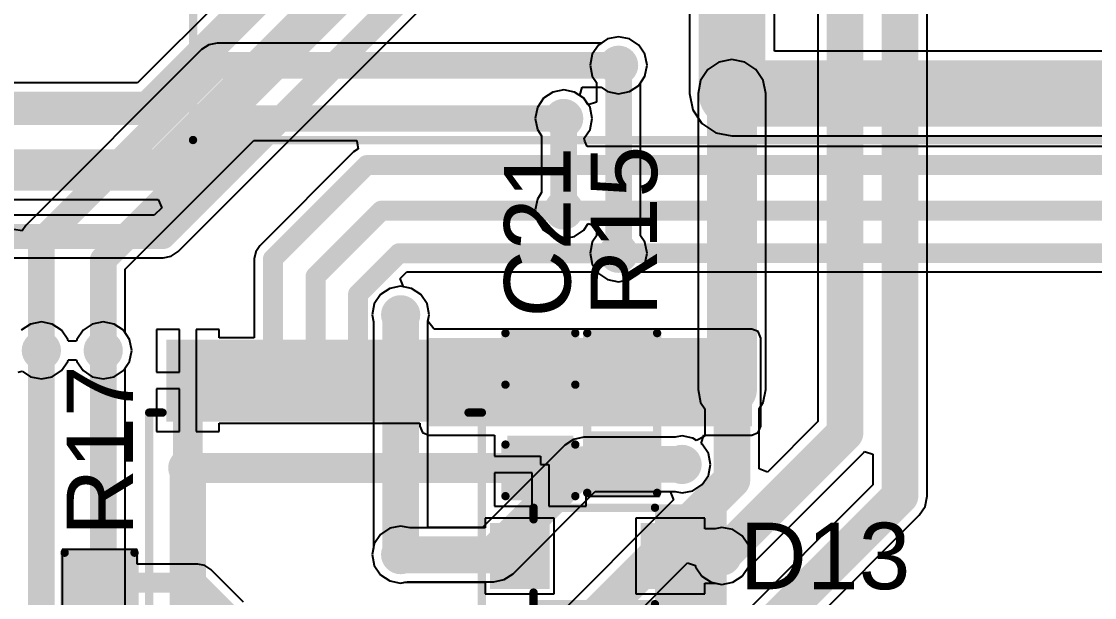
# Model space of a CAD drawing. Header units: millimetres. Extents: x -0.27 to 4.7, y -0.39 to 2.83.
# Drawn here: x 1.621 to 2.266, y 0.685 to 1.031 of the extents above; entities that cross this region are included whole.
import ezdxf

# ---------------------------------------------------------------- set-up
doc = ezdxf.new("R2010")
doc.units = ezdxf.units.MM
doc.header["$MEASUREMENT"] = 0
for name, color, linetype in [('BottomLayer', 5, 'Continuous'), ('BottomSolder', 6, 'Continuous'), ('TopLayer', 1, 'Continuous'), ('TopOverlay', 2, 'Continuous'), ('TopPaste', 8, 'Continuous'), ('TopSolder', 216, 'Continuous'), ('ViaHoleLayer', 16, 'Continuous')]:
    doc.layers.add(name, color=color, linetype=linetype)
doc.styles.add('Arial', font='', dxfattribs={"height": 0.2})
doc.styles.get('Arial').set_extended_font_data('Arial')

# ---------------------------------------------------------------- blocks, each defined once
blk = doc.blocks.new('OLED_0_96________2C_7')
at = {"layer": 'TopOverlay', "const_width": 0.005}
for points in [[(-0.539, -1.036), (-0.539, 0.062)], [(-0.539, -1.036), (0.539, -1.036)]]:
    blk.add_lwpolyline(points, dxfattribs=at)
at = {"layer": 'TopOverlay', "const_width": 0.0025}
blk.add_lwpolyline([(-0.54025, -1.036, 1), (-0.53775, -1.036, 1)], format="xyb", close=True, dxfattribs=at)
blk.add_lwpolyline([(-0.54025, -1.036, 1), (-0.53775, -1.036, 1)], format="xyb", close=True, dxfattribs=at)
blk = doc.blocks.new('14_TSSOP_49')
at = {"layer": 'TopLayer'}
for points in [[(-0.12992, 0.08563), (-0.08858, 0.08563), (-0.08858, 0.06791), (-0.12992, 0.06791)], [(0.08858, 0.08563), (0.12992, 0.08563), (0.12992, 0.06791), (0.08858, 0.06791)], [(-0.12992, 0.06004), (-0.08858, 0.06004), (-0.08858, 0.04232), (-0.12992, 0.04232)], [(0.08858, 0.06004), (0.12992, 0.06004), (0.12992, 0.04232), (0.08858, 0.04232)], [(-0.12992, 0.03445), (-0.08858, 0.03445), (-0.08858, 0.01673), (-0.12992, 0.01673)], [(0.08858, 0.03445), (0.12992, 0.03445), (0.12992, 0.01673), (0.08858, 0.01673)], [(-0.12992, 0.00886), (-0.08858, 0.00886), (-0.08858, -0.00886), (-0.12992, -0.00886)], [(0.08858, 0.00886), (0.12992, 0.00886), (0.12992, -0.00886), (0.08858, -0.00886)], [(-0.12992, -0.01673), (-0.08858, -0.01673), (-0.08858, -0.03445), (-0.12992, -0.03445)], [(0.08858, -0.01673), (0.12992, -0.01673), (0.12992, -0.03445), (0.08858, -0.03445)], [(-0.12992, -0.04232), (-0.08858, -0.04232), (-0.08858, -0.06004), (-0.12992, -0.06004)], [(0.08858, -0.04232), (0.12992, -0.04232), (0.12992, -0.06004), (0.08858, -0.06004)], [(-0.12992, -0.06791), (-0.08858, -0.06791), (-0.08858, -0.08563), (-0.12992, -0.08563)], [(0.08858, -0.06791), (0.12992, -0.06791), (0.12992, -0.08563), (0.08858, -0.08563)]]:
    blk.add_hatch(color=1, dxfattribs=at).paths.add_polyline_path(points)
at = {"layer": 'TopOverlay'}
blk.add_hatch(color=2, dxfattribs=at).paths.add_polyline_path([(-0.08401, 0.068), (-0.07301, 0.068), (-0.07301, 0.086), (-0.08401, 0.086)])
at = {"layer": 'TopPaste'}
for points in [[(-0.12992, 0.08563), (-0.08858, 0.08563), (-0.08858, 0.06791), (-0.12992, 0.06791)], [(0.08858, 0.08563), (0.12992, 0.08563), (0.12992, 0.06791), (0.08858, 0.06791)], [(-0.12992, 0.06004), (-0.08858, 0.06004), (-0.08858, 0.04232), (-0.12992, 0.04232)], [(0.08858, 0.06004), (0.12992, 0.06004), (0.12992, 0.04232), (0.08858, 0.04232)], [(-0.12992, 0.03445), (-0.08858, 0.03445), (-0.08858, 0.01673), (-0.12992, 0.01673)], [(0.08858, 0.03445), (0.12992, 0.03445), (0.12992, 0.01673), (0.08858, 0.01673)], [(-0.12992, 0.00886), (-0.08858, 0.00886), (-0.08858, -0.00886), (-0.12992, -0.00886)], [(0.08858, 0.00886), (0.12992, 0.00886), (0.12992, -0.00886), (0.08858, -0.00886)], [(-0.12992, -0.01673), (-0.08858, -0.01673), (-0.08858, -0.03445), (-0.12992, -0.03445)], [(0.08858, -0.01673), (0.12992, -0.01673), (0.12992, -0.03445), (0.08858, -0.03445)], [(-0.12992, -0.04232), (-0.08858, -0.04232), (-0.08858, -0.06004), (-0.12992, -0.06004)], [(0.08858, -0.04232), (0.12992, -0.04232), (0.12992, -0.06004), (0.08858, -0.06004)], [(-0.12992, -0.06791), (-0.08858, -0.06791), (-0.08858, -0.08563), (-0.12992, -0.08563)], [(0.08858, -0.06791), (0.12992, -0.06791), (0.12992, -0.08563), (0.08858, -0.08563)]]:
    blk.add_hatch(color=8, dxfattribs=at).paths.add_polyline_path(points)
at = {"layer": 'TopSolder'}
for points in [[(-0.13392, 0.08963), (-0.08458, 0.08963), (-0.08458, 0.06391), (-0.13392, 0.06391)], [(0.08458, 0.08963), (0.13392, 0.08963), (0.13392, 0.06391), (0.08458, 0.06391)], [(-0.13392, 0.06404), (-0.08458, 0.06404), (-0.08458, 0.03832), (-0.13392, 0.03832)], [(0.08458, 0.06404), (0.13392, 0.06404), (0.13392, 0.03832), (0.08458, 0.03832)], [(-0.13392, 0.03845), (-0.08458, 0.03845), (-0.08458, 0.01273), (-0.13392, 0.01273)], [(0.08458, 0.03845), (0.13392, 0.03845), (0.13392, 0.01273), (0.08458, 0.01273)], [(-0.13392, 0.01286), (-0.08458, 0.01286), (-0.08458, -0.01286), (-0.13392, -0.01286)], [(0.08458, 0.01286), (0.13392, 0.01286), (0.13392, -0.01286), (0.08458, -0.01286)], [(-0.13392, -0.01273), (-0.08458, -0.01273), (-0.08458, -0.03845), (-0.13392, -0.03845)], [(0.08458, -0.01273), (0.13392, -0.01273), (0.13392, -0.03845), (0.08458, -0.03845)], [(-0.13392, -0.03832), (-0.08458, -0.03832), (-0.08458, -0.06404), (-0.13392, -0.06404)], [(0.08458, -0.03832), (0.13392, -0.03832), (0.13392, -0.06404), (0.08458, -0.06404)], [(-0.13392, -0.06391), (-0.08458, -0.06391), (-0.08458, -0.08963), (-0.13392, -0.08963)], [(0.08458, -0.06391), (0.13392, -0.06391), (0.13392, -0.08963), (0.08458, -0.08963)]]:
    blk.add_hatch(color=216, dxfattribs=at).paths.add_polyline_path(points)
at = {"layer": 'TopOverlay'}
for points, const_width in [([(-0.09, 0.1), (0.09, 0.1)], 0.005), ([(-0.09, 0.1), (-0.09, 0.092)], 0.005), ([(0.09, 0.1), (0.09, 0.092)], 0.005), ([(-0.141, 0.082), (-0.136, 0.077)], 0.00787), ([(-0.141, 0.082), (-0.141, 0.072)], 0.00787), ([(-0.136, 0.077), (-0.141, 0.072)], 0.00787), ([(-0.09, -0.092), (-0.09, -0.1)], 0.005), ([(0.09, -0.092), (0.09, -0.1)], 0.005), ([(-0.09, -0.1), (0.09, -0.1)], 0.005)]:
    blk.add_lwpolyline(points, dxfattribs=dict(at, const_width=const_width))
for points, const_width in [([(-0.09125, 0.1, 1), (-0.08875, 0.1, 1)], 0.0025), ([(-0.09125, 0.1, 1), (-0.08875, 0.1, 1)], 0.0025), ([(0.08875, 0.1, 1), (0.09125, 0.1, 1)], 0.0025), ([(0.08875, 0.1, 1), (0.09125, 0.1, 1)], 0.0025), ([(-0.09125, 0.092, 1), (-0.08875, 0.092, 1)], 0.0025), ([(0.08875, 0.092, 1), (0.09125, 0.092, 1)], 0.0025), ([(-0.14297, 0.082, 1), (-0.13903, 0.082, 1)], 0.00394), ([(-0.14297, 0.082, 1), (-0.13903, 0.082, 1)], 0.00394), ([(-0.13797, 0.077, 1), (-0.13403, 0.077, 1)], 0.00394), ([(-0.13797, 0.077, 1), (-0.13403, 0.077, 1)], 0.00394), ([(-0.14297, 0.072, 1), (-0.13903, 0.072, 1)], 0.00394), ([(-0.14297, 0.072, 1), (-0.13903, 0.072, 1)], 0.00394), ([(-0.09125, -0.092, 1), (-0.08875, -0.092, 1)], 0.0025), ([(0.08875, -0.092, 1), (0.09125, -0.092, 1)], 0.0025), ([(-0.09125, -0.1, 1), (-0.08875, -0.1, 1)], 0.0025), ([(-0.09125, -0.1, 1), (-0.08875, -0.1, 1)], 0.0025), ([(0.08875, -0.1, 1), (0.09125, -0.1, 1)], 0.0025), ([(0.08875, -0.1, 1), (0.09125, -0.1, 1)], 0.0025)]:
    blk.add_lwpolyline(points, format="xyb", close=True, dxfattribs=dict(at, const_width=const_width))
blk = doc.blocks.new('R___0603_85')
at = {"layer": 'TopLayer'}
for points in [[(-0.015, 0.0175), (-0.015, -0.0175), (-0.045, -0.0175), (-0.045, 0.0175)], [(0.045, 0.0175), (0.045, -0.0175), (0.015, -0.0175), (0.015, 0.0175)]]:
    blk.add_hatch(color=1, dxfattribs=at).paths.add_polyline_path(points)
at = {"layer": 'TopPaste'}
for points in [[(-0.015, 0.0175), (-0.015, -0.0175), (-0.045, -0.0175), (-0.045, 0.0175)], [(0.045, 0.0175), (0.045, -0.0175), (0.015, -0.0175), (0.015, 0.0175)]]:
    blk.add_hatch(color=8, dxfattribs=at).paths.add_polyline_path(points)
at = {"layer": 'TopSolder'}
for points in [[(-0.011, 0.0215), (-0.011, -0.0215), (-0.049, -0.0215), (-0.049, 0.0215)], [(0.049, 0.0215), (0.049, -0.0215), (0.011, -0.0215), (0.011, 0.0215)]]:
    blk.add_hatch(color=216, dxfattribs=at).paths.add_polyline_path(points)
at = {"layer": 'TopOverlay', "const_width": 0.005}
for points in [[(-0.048, 0.021), (-0.048, -0.021)], [(-0.048, 0.021), (0.048, 0.021)], [(0.048, 0.021), (0.048, -0.021)], [(-0.048, -0.021), (0.048, -0.021)]]:
    blk.add_lwpolyline(points, dxfattribs=at)
at = {"layer": 'TopOverlay', "const_width": 0.0025}
for points in [[(-0.04925, 0.021, 1), (-0.04675, 0.021, 1)], [(-0.04925, 0.021, 1), (-0.04675, 0.021, 1)], [(0.04675, 0.021, 1), (0.04925, 0.021, 1)], [(0.04675, 0.021, 1), (0.04925, 0.021, 1)], [(-0.04925, -0.021, 1), (-0.04675, -0.021, 1)], [(-0.04925, -0.021, 1), (-0.04675, -0.021, 1)], [(0.04675, -0.021, 1), (0.04925, -0.021, 1)], [(0.04675, -0.021, 1), (0.04925, -0.021, 1)]]:
    blk.add_lwpolyline(points, format="xyb", close=True, dxfattribs=at)
blk = doc.blocks.new('R___0603_87')
at = {"layer": 'TopLayer'}
for points in [[(-0.015, 0.0175), (-0.015, -0.0175), (-0.045, -0.0175), (-0.045, 0.0175)], [(0.045, 0.0175), (0.045, -0.0175), (0.015, -0.0175), (0.015, 0.0175)]]:
    blk.add_hatch(color=1, dxfattribs=at).paths.add_polyline_path(points)
at = {"layer": 'TopPaste'}
for points in [[(-0.015, 0.0175), (-0.015, -0.0175), (-0.045, -0.0175), (-0.045, 0.0175)], [(0.045, 0.0175), (0.045, -0.0175), (0.015, -0.0175), (0.015, 0.0175)]]:
    blk.add_hatch(color=8, dxfattribs=at).paths.add_polyline_path(points)
at = {"layer": 'TopSolder'}
for points in [[(-0.011, 0.0215), (-0.011, -0.0215), (-0.049, -0.0215), (-0.049, 0.0215)], [(0.049, 0.0215), (0.049, -0.0215), (0.011, -0.0215), (0.011, 0.0215)]]:
    blk.add_hatch(color=216, dxfattribs=at).paths.add_polyline_path(points)
at = {"layer": 'TopOverlay', "const_width": 0.005}
for points in [[(-0.048, 0.021), (0.048, 0.021)], [(-0.048, 0.021), (-0.048, -0.021)], [(0.048, 0.021), (0.048, -0.021)], [(-0.048, -0.021), (0.048, -0.021)]]:
    blk.add_lwpolyline(points, dxfattribs=at)
at = {"layer": 'TopOverlay', "const_width": 0.0025}
for points in [[(-0.04925, 0.021, 1), (-0.04675, 0.021, 1)], [(-0.04925, 0.021, 1), (-0.04675, 0.021, 1)], [(0.04675, 0.021, 1), (0.04925, 0.021, 1)], [(0.04675, 0.021, 1), (0.04925, 0.021, 1)], [(-0.04925, -0.021, 1), (-0.04675, -0.021, 1)], [(-0.04925, -0.021, 1), (-0.04675, -0.021, 1)], [(0.04675, -0.021, 1), (0.04925, -0.021, 1)], [(0.04675, -0.021, 1), (0.04925, -0.021, 1)]]:
    blk.add_lwpolyline(points, format="xyb", close=True, dxfattribs=at)
blk = doc.blocks.new('SOD_323_154')
at = {"layer": 'TopLayer'}
for points in [[(-0.02953, -0.01772), (-0.06102, -0.01772), (-0.06102, 0.01772), (-0.02953, 0.01772)], [(0.06102, -0.01772), (0.02953, -0.01772), (0.02953, 0.01772), (0.06102, 0.01772)]]:
    blk.add_hatch(color=1, dxfattribs=at).paths.add_polyline_path(points)
at = {"layer": 'TopOverlay'}
for points in [[(-0.079, 0.019), (-0.036, 0.019), (-0.036, 0.031), (-0.079, 0.031)], [(-0.079, -0.02), (-0.062, -0.02), (-0.062, 0.02), (-0.079, 0.02)], [(-0.079, -0.031), (-0.036, -0.031), (-0.036, -0.019), (-0.079, -0.019)]]:
    blk.add_hatch(color=2, dxfattribs=at).paths.add_polyline_path(points)
at = {"layer": 'TopPaste'}
for points in [[(-0.02953, -0.01772), (-0.06102, -0.01772), (-0.06102, 0.01772), (-0.02953, 0.01772)], [(0.06102, -0.01772), (0.02953, -0.01772), (0.02953, 0.01772), (0.06102, 0.01772)]]:
    blk.add_hatch(color=8, dxfattribs=at).paths.add_polyline_path(points)
at = {"layer": 'TopSolder'}
for points in [[(-0.02736, -0.01988), (-0.06319, -0.01988), (-0.06319, 0.01988), (-0.02736, 0.01988)], [(0.06319, -0.01988), (0.02736, -0.01988), (0.02736, 0.01988), (0.06319, 0.01988)]]:
    blk.add_hatch(color=216, dxfattribs=at).paths.add_polyline_path(points)
at = {"layer": 'TopOverlay', "const_width": 0.005}
for points in [[(0.037, 0.029), (-0.036, 0.029)], [(0.037, 0.029), (0.037, 0.022)], [(0.037, -0.022), (0.037, -0.029)], [(0.037, -0.029), (-0.036, -0.029)]]:
    blk.add_lwpolyline(points, dxfattribs=at)
at = {"layer": 'TopOverlay', "const_width": 0.0025}
for points in [[(-0.03725, 0.029, 1), (-0.03475, 0.029, 1)], [(0.03575, 0.029, 1), (0.03825, 0.029, 1)], [(0.03575, 0.029, 1), (0.03825, 0.029, 1)], [(0.03575, 0.022, 1), (0.03825, 0.022, 1)], [(0.03575, -0.022, 1), (0.03825, -0.022, 1)], [(-0.03725, -0.029, 1), (-0.03475, -0.029, 1)], [(0.03575, -0.029, 1), (0.03825, -0.029, 1)], [(0.03575, -0.029, 1), (0.03825, -0.029, 1)]]:
    blk.add_lwpolyline(points, format="xyb", close=True, dxfattribs=at)
blk = doc.blocks.new('C___0603_196')
at = {"layer": 'TopLayer'}
for points in [[(-0.015, 0.0175), (-0.015, -0.0175), (-0.045, -0.0175), (-0.045, 0.0175)], [(0.045, 0.0175), (0.045, -0.0175), (0.015, -0.0175), (0.015, 0.0175)]]:
    blk.add_hatch(color=1, dxfattribs=at).paths.add_polyline_path(points)
at = {"layer": 'TopPaste'}
for points in [[(-0.015, 0.0175), (-0.015, -0.0175), (-0.045, -0.0175), (-0.045, 0.0175)], [(0.045, 0.0175), (0.045, -0.0175), (0.015, -0.0175), (0.015, 0.0175)]]:
    blk.add_hatch(color=8, dxfattribs=at).paths.add_polyline_path(points)
at = {"layer": 'TopSolder'}
for points in [[(-0.01264, 0.01986), (-0.01264, -0.01986), (-0.04736, -0.01986), (-0.04736, 0.01986)], [(0.04736, 0.01986), (0.04736, -0.01986), (0.01264, -0.01986), (0.01264, 0.01986)]]:
    blk.add_hatch(color=216, dxfattribs=at).paths.add_polyline_path(points)
at = {"layer": 'TopOverlay', "const_width": 0.005}
for points in [[(-0.049, 0.021), (-0.018, 0.021)], [(-0.049, 0.021), (-0.049, -0.021)], [(0.018, 0.021), (0.049, 0.021)], [(0.049, 0.021), (0.049, -0.021)], [(-0.049, -0.021), (-0.018, -0.021)], [(0.018, -0.021), (0.049, -0.021)]]:
    blk.add_lwpolyline(points, dxfattribs=at)
at = {"layer": 'TopOverlay', "const_width": 0.0025}
for points in [[(-0.05025, 0.021, 1), (-0.04775, 0.021, 1)], [(-0.05025, 0.021, 1), (-0.04775, 0.021, 1)], [(-0.01925, 0.021, 1), (-0.01675, 0.021, 1)], [(0.01675, 0.021, 1), (0.01925, 0.021, 1)], [(0.04775, 0.021, 1), (0.05025, 0.021, 1)], [(0.04775, 0.021, 1), (0.05025, 0.021, 1)], [(-0.05025, -0.021, 1), (-0.04775, -0.021, 1)], [(-0.05025, -0.021, 1), (-0.04775, -0.021, 1)], [(-0.01925, -0.021, 1), (-0.01675, -0.021, 1)], [(0.01675, -0.021, 1), (0.01925, -0.021, 1)], [(0.04775, -0.021, 1), (0.05025, -0.021, 1)], [(0.04775, -0.021, 1), (0.05025, -0.021, 1)]]:
    blk.add_lwpolyline(points, format="xyb", close=True, dxfattribs=at)

msp = doc.modelspace()

# ---------------------------------------------------------------- hatches: boundary and pattern name
at = {"layer": 'BottomLayer'}
h = msp.add_hatch(color=5, dxfattribs=at)
edge = h.paths.add_edge_path()
edge.add_arc((1.97982, 1.00495), 0.01181, 0, 360)
h = msp.add_hatch(color=5, dxfattribs=at)
edge = h.paths.add_edge_path()
edge.add_arc((2.048, 0.98795), 0.01181, 0, 360)
h = msp.add_hatch(color=5, dxfattribs=at)
edge = h.paths.add_edge_path()
edge.add_arc((1.94682, 0.97295), 0.01181, 0, 360)
h = msp.add_hatch(color=5, dxfattribs=at)
edge = h.paths.add_edge_path()
edge.add_arc((1.94682, 0.91795), 0.01181, 0, 360)
h = msp.add_hatch(color=5, dxfattribs=at)
edge = h.paths.add_edge_path()
edge.add_arc((1.97982, 0.89195), 0.01181, 0, 360)
h = msp.add_hatch(color=5, dxfattribs=at)
edge = h.paths.add_edge_path()
edge.add_arc((1.84882, 0.85495), 0.01181, 0, 360)
h = msp.add_hatch(color=5, dxfattribs=at)
edge = h.paths.add_edge_path()
edge.add_arc((1.63282, 0.83351), 0.01181, 0, 360)
h = msp.add_hatch(color=5, dxfattribs=at)
edge = h.paths.add_edge_path()
edge.add_arc((1.67, 0.83351), 0.01181, 0, 360)
h = msp.add_hatch(color=5, dxfattribs=at)
edge = h.paths.add_edge_path()
edge.add_arc((2.048, 0.81), 0.01181, 0, 360)
h = msp.add_hatch(color=5, dxfattribs=at)
edge = h.paths.add_edge_path()
edge.add_arc((1.72087, 0.76295), 0.01181, 0, 360)
h = msp.add_hatch(color=5, dxfattribs=at)
edge = h.paths.add_edge_path()
edge.add_arc((2.018, 0.765), 0.01181, 0, 360)
h = msp.add_hatch(color=5, dxfattribs=at)
edge = h.paths.add_edge_path()
edge.add_arc((1.84882, 0.71082), 0.01181, 0, 360)
h = msp.add_hatch(color=5, dxfattribs=at)
edge = h.paths.add_edge_path()
edge.add_arc((2.042, 0.71), 0.01181, 0, 360)
at = {"layer": 'BottomSolder'}
h = msp.add_hatch(color=6, dxfattribs=at)
edge = h.paths.add_edge_path()
edge.add_arc((1.97982, 1.00495), 0.00591, 0, 360)
h = msp.add_hatch(color=6, dxfattribs=at)
edge = h.paths.add_edge_path()
edge.add_arc((2.048, 0.98795), 0.00591, 0, 360)
h = msp.add_hatch(color=6, dxfattribs=at)
edge = h.paths.add_edge_path()
edge.add_arc((1.94682, 0.97295), 0.00591, 0, 360)
h = msp.add_hatch(color=6, dxfattribs=at)
edge = h.paths.add_edge_path()
edge.add_arc((1.94682, 0.91795), 0.00591, 0, 360)
h = msp.add_hatch(color=6, dxfattribs=at)
edge = h.paths.add_edge_path()
edge.add_arc((1.97982, 0.89195), 0.00591, 0, 360)
h = msp.add_hatch(color=6, dxfattribs=at)
edge = h.paths.add_edge_path()
edge.add_arc((1.84882, 0.85495), 0.00591, 0, 360)
h = msp.add_hatch(color=6, dxfattribs=at)
edge = h.paths.add_edge_path()
edge.add_arc((1.63282, 0.83351), 0.00591, 0, 360)
h = msp.add_hatch(color=6, dxfattribs=at)
edge = h.paths.add_edge_path()
edge.add_arc((1.67, 0.83351), 0.00591, 0, 360)
h = msp.add_hatch(color=6, dxfattribs=at)
edge = h.paths.add_edge_path()
edge.add_arc((2.048, 0.81), 0.00591, 0, 360)
h = msp.add_hatch(color=6, dxfattribs=at)
edge = h.paths.add_edge_path()
edge.add_arc((1.72087, 0.76295), 0.00591, 0, 360)
h = msp.add_hatch(color=6, dxfattribs=at)
edge = h.paths.add_edge_path()
edge.add_arc((2.018, 0.765), 0.00591, 0, 360)
h = msp.add_hatch(color=6, dxfattribs=at)
edge = h.paths.add_edge_path()
edge.add_arc((1.84882, 0.71082), 0.00591, 0, 360)
h = msp.add_hatch(color=6, dxfattribs=at)
edge = h.paths.add_edge_path()
edge.add_arc((2.042, 0.71), 0.00591, 0, 360)
at = {"layer": 'TopLayer'}
h = msp.add_hatch(color=1, dxfattribs=at)
edge = h.paths.add_edge_path()
edge.add_arc((1.97982, 1.00495), 0.01181, 0, 360)
h = msp.add_hatch(color=1, dxfattribs=at)
edge = h.paths.add_edge_path()
edge.add_arc((2.048, 0.98795), 0.01181, 0, 360)
h = msp.add_hatch(color=1, dxfattribs=at)
edge = h.paths.add_edge_path()
edge.add_arc((1.94682, 0.97295), 0.01181, 0, 360)
h = msp.add_hatch(color=1, dxfattribs=at)
edge = h.paths.add_edge_path()
edge.add_arc((1.94682, 0.91795), 0.01181, 0, 360)
h = msp.add_hatch(color=1, dxfattribs=at)
edge = h.paths.add_edge_path()
edge.add_arc((1.97982, 0.89195), 0.01181, 0, 360)
h = msp.add_hatch(color=1, dxfattribs=at)
edge = h.paths.add_edge_path()
edge.add_arc((1.84882, 0.85495), 0.01181, 0, 360)
h = msp.add_hatch(color=1, dxfattribs=at)
edge = h.paths.add_edge_path()
edge.add_arc((1.63282, 0.83351), 0.01181, 0, 360)
h = msp.add_hatch(color=1, dxfattribs=at)
edge = h.paths.add_edge_path()
edge.add_arc((1.67, 0.83351), 0.01181, 0, 360)
msp.add_hatch(color=1, dxfattribs=at).paths.add_polyline_path([(1.86582, 0.78795), (2.06, 0.78795), (2.06, 0.841), (1.86582, 0.841)])
h = msp.add_hatch(color=1, dxfattribs=at)
edge = h.paths.add_edge_path()
edge.add_arc((2.048, 0.81), 0.01181, 0, 360)
h = msp.add_hatch(color=1, dxfattribs=at)
edge = h.paths.add_edge_path()
edge.add_arc((1.72087, 0.76295), 0.01181, 0, 360)
h = msp.add_hatch(color=1, dxfattribs=at)
edge = h.paths.add_edge_path()
edge.add_arc((2.018, 0.765), 0.01181, 0, 360)
h = msp.add_hatch(color=1, dxfattribs=at)
edge = h.paths.add_edge_path()
edge.add_arc((1.84882, 0.71082), 0.01181, 0, 360)
h = msp.add_hatch(color=1, dxfattribs=at)
edge = h.paths.add_edge_path()
edge.add_arc((2.042, 0.71), 0.01181, 0, 360)
at = {"layer": 'TopSolder'}
h = msp.add_hatch(color=216, dxfattribs=at)
edge = h.paths.add_edge_path()
edge.add_arc((1.97982, 1.00495), 0.00591, 0, 360)
h = msp.add_hatch(color=216, dxfattribs=at)
edge = h.paths.add_edge_path()
edge.add_arc((2.048, 0.98795), 0.00591, 0, 360)
h = msp.add_hatch(color=216, dxfattribs=at)
edge = h.paths.add_edge_path()
edge.add_arc((1.94682, 0.97295), 0.00591, 0, 360)
h = msp.add_hatch(color=216, dxfattribs=at)
edge = h.paths.add_edge_path()
edge.add_arc((1.94682, 0.91795), 0.00591, 0, 360)
h = msp.add_hatch(color=216, dxfattribs=at)
edge = h.paths.add_edge_path()
edge.add_arc((1.97982, 0.89195), 0.00591, 0, 360)
h = msp.add_hatch(color=216, dxfattribs=at)
edge = h.paths.add_edge_path()
edge.add_arc((1.84882, 0.85495), 0.00591, 0, 360)
h = msp.add_hatch(color=216, dxfattribs=at)
edge = h.paths.add_edge_path()
edge.add_arc((1.63282, 0.83351), 0.00591, 0, 360)
h = msp.add_hatch(color=216, dxfattribs=at)
edge = h.paths.add_edge_path()
edge.add_arc((1.67, 0.83351), 0.00591, 0, 360)
h = msp.add_hatch(color=216, dxfattribs=at)
edge = h.paths.add_edge_path()
edge.add_arc((2.048, 0.81), 0.00591, 0, 360)
h = msp.add_hatch(color=216, dxfattribs=at)
edge = h.paths.add_edge_path()
edge.add_arc((1.72087, 0.76295), 0.00591, 0, 360)
h = msp.add_hatch(color=216, dxfattribs=at)
edge = h.paths.add_edge_path()
edge.add_arc((2.018, 0.765), 0.00591, 0, 360)
h = msp.add_hatch(color=216, dxfattribs=at)
edge = h.paths.add_edge_path()
edge.add_arc((1.84882, 0.71082), 0.00591, 0, 360)
h = msp.add_hatch(color=216, dxfattribs=at)
edge = h.paths.add_edge_path()
edge.add_arc((2.042, 0.71), 0.00591, 0, 360)
at = {"layer": 'ViaHoleLayer'}
h = msp.add_hatch(color=16, dxfattribs=at)
edge = h.paths.add_edge_path()
edge.add_arc((1.97982, 1.00495), 0.00591, 0, 360)
h = msp.add_hatch(color=16, dxfattribs=at)
edge = h.paths.add_edge_path()
edge.add_arc((2.048, 0.98795), 0.00591, 0, 360)
h = msp.add_hatch(color=16, dxfattribs=at)
edge = h.paths.add_edge_path()
edge.add_arc((1.94682, 0.97295), 0.00591, 0, 360)
h = msp.add_hatch(color=16, dxfattribs=at)
edge = h.paths.add_edge_path()
edge.add_arc((1.94682, 0.91795), 0.00591, 0, 360)
h = msp.add_hatch(color=16, dxfattribs=at)
edge = h.paths.add_edge_path()
edge.add_arc((1.97982, 0.89195), 0.00591, 0, 360)
h = msp.add_hatch(color=16, dxfattribs=at)
edge = h.paths.add_edge_path()
edge.add_arc((1.84882, 0.85495), 0.00591, 0, 360)
h = msp.add_hatch(color=16, dxfattribs=at)
edge = h.paths.add_edge_path()
edge.add_arc((1.63282, 0.83351), 0.00591, 0, 360)
h = msp.add_hatch(color=16, dxfattribs=at)
edge = h.paths.add_edge_path()
edge.add_arc((1.67, 0.83351), 0.00591, 0, 360)
h = msp.add_hatch(color=16, dxfattribs=at)
edge = h.paths.add_edge_path()
edge.add_arc((2.048, 0.81), 0.00591, 0, 360)
h = msp.add_hatch(color=16, dxfattribs=at)
edge = h.paths.add_edge_path()
edge.add_arc((1.72087, 0.76295), 0.00591, 0, 360)
h = msp.add_hatch(color=16, dxfattribs=at)
edge = h.paths.add_edge_path()
edge.add_arc((2.018, 0.765), 0.00591, 0, 360)
h = msp.add_hatch(color=16, dxfattribs=at)
edge = h.paths.add_edge_path()
edge.add_arc((1.84882, 0.71082), 0.00591, 0, 360)
h = msp.add_hatch(color=16, dxfattribs=at)
edge = h.paths.add_edge_path()
edge.add_arc((2.042, 0.71), 0.00591, 0, 360)

# ---------------------------------------------------------------- linework, layer by layer
at = {"layer": 'BottomLayer'}
for p, q in [((2.2601, 1.56381), (1.69058, 0.99429)), ((1.71501, 0.89299), (2.29023, 1.4682)), ((2.16531, 0.746), (2.16531, 1.13184)), ((2.09969, 1.05342), (2.09969, 0.79076)), ((1.97326, 1.02078), (1.9677, 1.01707)), ((1.97982, 1.02209), (1.97326, 1.02078)), ((1.98638, 1.02078), (1.97982, 1.02209)), ((1.99194, 1.01707), (1.98638, 1.02078)), ((1.9677, 1.01707), (1.96399, 1.01151)), ((1.99566, 1.01151), (1.99194, 1.01707)), ((1.96399, 1.01151), (1.96268, 1.00495)), ((1.99696, 1.00495), (1.99566, 1.01151)), ((2.0402, 1.00679), (2.03358, 1.00237)), ((2.048, 1.00834), (2.0402, 1.00679)), ((2.0558, 1.00679), (2.048, 1.00834)), ((2.06242, 1.00237), (2.0558, 1.00679)), ((1.96268, 1.00495), (1.96399, 0.99839)), ((1.99566, 0.99839), (1.99696, 1.00495)), ((2.03358, 1.00237), (2.02916, 0.99575)), ((2.06684, 0.99575), (2.06242, 1.00237)), ((1.69058, 0.99429), (1.51437, 0.99429)), ((1.96399, 0.99839), (1.96657, 0.99453)), ((1.96657, 0.99453), (1.96657, 0.98266)), ((1.99308, 0.99453), (1.99566, 0.99839)), ((1.99308, 0.90237), (1.99308, 0.99453)), ((2.02916, 0.99575), (2.02761, 0.98795)), ((2.06839, 0.98795), (2.06684, 0.99575)), ((1.94026, 0.98878), (1.9347, 0.98507)), ((1.94682, 0.99009), (1.94026, 0.98878)), ((1.95338, 0.98878), (1.94682, 0.99009)), ((1.95894, 0.98507), (1.95338, 0.98878)), ((2.02761, 0.98795), (2.02761, 0.81)), ((2.06839, 0.81), (2.06839, 0.98795)), ((1.9347, 0.98507), (1.93099, 0.97951)), ((1.96157, 0.98114), (1.95894, 0.98507)), ((1.96657, 0.98266), (1.96157, 0.98114)), ((1.93099, 0.97951), (1.92968, 0.97295)), ((1.92968, 0.97295), (1.93099, 0.96639)), ((1.93099, 0.96639), (1.93357, 0.96253)), ((1.93357, 0.96253), (1.93357, 0.92837)), ((1.57039, 0.92416), (1.70306, 0.92416)), ((1.70306, 0.92416), (1.70523, 0.91925)), ((1.93099, 0.92451), (1.92968, 0.91795)), ((1.93357, 0.92837), (1.93099, 0.92451)), ((1.70523, 0.91925), (1.70072, 0.91474)), ((1.92968, 0.91795), (1.93099, 0.91139)), ((1.70072, 0.91474), (1.579, 0.91474)), ((1.93099, 0.91139), (1.9347, 0.90583)), ((1.95894, 0.90583), (1.96157, 0.90976)), ((1.96157, 0.90976), (1.96657, 0.90824)), ((1.9347, 0.90583), (1.94026, 0.90211)), ((1.95338, 0.90211), (1.95894, 0.90583)), ((1.96657, 0.90824), (1.96657, 0.90237)), ((1.94026, 0.90211), (1.94682, 0.90081)), ((1.94682, 0.90081), (1.95338, 0.90211)), ((1.96399, 0.89851), (1.96268, 0.89195)), ((1.96657, 0.90237), (1.96399, 0.89851)), ((1.99566, 0.89851), (1.99308, 0.90237)), ((1.99696, 0.89195), (1.99566, 0.89851)), ((1.71088, 0.89023), (1.71501, 0.89299)), ((1.96268, 0.89195), (1.96399, 0.88539)), ((1.99566, 0.88539), (1.99696, 0.89195)), ((1.58428, 0.88926), (1.706, 0.88926)), ((1.706, 0.88926), (1.71088, 0.89023)), ((1.96399, 0.88539), (1.9677, 0.87983)), ((1.99194, 0.87983), (1.99566, 0.88539)), ((1.9677, 0.87983), (1.97326, 0.87611)), ((1.98638, 0.87611), (1.99194, 0.87983)), ((1.84882, 0.87209), (1.84226, 0.87078)), ((1.85538, 0.87078), (1.84882, 0.87209)), ((1.97326, 0.87611), (1.97982, 0.87481)), ((1.97982, 0.87481), (1.98638, 0.87611)), ((1.8367, 0.86707), (1.83299, 0.86151)), ((1.84226, 0.87078), (1.8367, 0.86707)), ((1.86094, 0.86707), (1.85538, 0.87078)), ((1.86466, 0.86151), (1.86094, 0.86707)), ((1.83299, 0.86151), (1.83168, 0.85495)), ((1.86596, 0.85495), (1.86466, 0.86151)), ((1.83168, 0.85495), (1.83251, 0.85079)), ((1.86514, 0.85079), (1.86596, 0.85495)), ((1.62626, 0.84934), (1.6207, 0.84563)), ((1.63282, 0.85065), (1.62626, 0.84934)), ((1.63938, 0.84934), (1.63282, 0.85065)), ((1.64494, 0.84563), (1.63938, 0.84934)), ((1.64866, 0.84007), (1.64494, 0.84563)), ((1.65788, 0.84563), (1.65416, 0.84007)), ((1.66344, 0.84934), (1.65788, 0.84563)), ((1.67, 0.85065), (1.66344, 0.84934)), ((1.67656, 0.84934), (1.67, 0.85065)), ((1.68212, 0.84563), (1.67656, 0.84934)), ((1.68584, 0.84007), (1.68212, 0.84563)), ((1.83251, 0.85079), (1.83251, 0.71498)), ((1.86514, 0.72714), (1.86514, 0.85079)), ((1.64886, 0.83904), (1.64866, 0.84007)), ((1.65396, 0.83904), (1.64886, 0.83904)), ((1.65416, 0.84007), (1.65396, 0.83904)), ((1.68714, 0.83351), (1.68584, 0.84007)), ((1.68584, 0.82695), (1.68714, 0.83351)), ((1.68325, 0.82309), (1.68584, 0.82695)), ((1.68325, 0.4043), (1.68325, 0.82309)), ((2.02761, 0.81), (2.02916, 0.8022)), ((2.06684, 0.8022), (2.06839, 0.81)), ((2.02916, 0.8022), (2.03169, 0.79842)), ((2.06431, 0.79842), (2.06684, 0.8022)), ((2.03169, 0.79842), (2.03169, 0.78209)), ((2.06431, 0.76246), (2.06431, 0.79842)), ((2.09969, 0.79076), (2.06931, 0.76038)), ((1.959, 0.78131), (1.95276, 0.78007)), ((2.01384, 0.78131), (1.959, 0.78131)), ((1.959, 0.78131), (1.959, 0.78131)), ((2.018, 0.78214), (2.01384, 0.78131)), ((2.02456, 0.78084), (2.018, 0.78214)), ((2.02669, 0.77941), (2.02456, 0.78084)), ((2.03169, 0.78209), (2.02669, 0.77941)), ((1.94746, 0.77654), (1.89807, 0.72714)), ((1.95276, 0.78007), (1.94746, 0.77654)), ((2.05647, 0.7014), (2.12754, 0.77246)), ((2.12754, 0.77246), (2.12769, 0.77269)), ((2.12769, 0.77269), (2.13269, 0.77117)), ((2.13269, 0.77117), (2.13269, 0.75276)), ((2.06931, 0.76038), (2.06431, 0.76246)), ((1.91636, 0.69929), (1.96576, 0.74869)), ((1.96576, 0.74869), (2.01088, 0.74869)), ((2.13269, 0.75276), (2.0044, 0.62447)), ((2.01088, 0.74869), (2.01295, 0.74369)), ((2.01295, 0.74369), (1.88742, 0.61816)), ((2.16407, 0.73976), (2.16531, 0.746)), ((2.16054, 0.73446), (2.16407, 0.73976)), ((2.02747, 0.6014), (2.16054, 0.73446)), ((1.89807, 0.72714), (1.86514, 0.72714)), ((1.83251, 0.71498), (1.83168, 0.71082)), ((1.83168, 0.71082), (1.83299, 0.70426)), ((1.83299, 0.70426), (1.8367, 0.6987)), ((1.91527, 0.59987), (2.0212, 0.7058)), ((2.0212, 0.7058), (2.02598, 0.70435)), ((2.02598, 0.70435), (2.02616, 0.70344)), ((2.02616, 0.70344), (2.02988, 0.69788)), ((1.8367, 0.6987), (1.84226, 0.69499)), ((1.91107, 0.69575), (1.91636, 0.69929)), ((2.02988, 0.69788), (2.03544, 0.69416)), ((2.04856, 0.69416), (2.05412, 0.69788)), ((2.05412, 0.69788), (2.05647, 0.7014)), ((1.84226, 0.69499), (1.84882, 0.69368)), ((1.84882, 0.69368), (1.85298, 0.69451)), ((1.85298, 0.69451), (1.90482, 0.69451)), ((1.90482, 0.69451), (1.91107, 0.69575)), ((2.03544, 0.69416), (2.042, 0.69286)), ((2.042, 0.69286), (2.04856, 0.69416))]:
    msp.add_line(p, q, dxfattribs=at)
for points, const_width in [([(1.69691, 0.979), (2.27091, 1.553)], 0.02), ([(1.705, 0.942), (2.28095, 1.51795)], 0.025), ([(1.706, 0.902), (2.28495, 1.48095)], 0.015), ([(2.149, 0.746), (2.149, 1.136)], 0.022), ([(2.116, 0.784), (2.116, 1.05758)], 0.022), ([(1.97982, 0.89095), (1.97982, 1.00495)], 0.016), ([(2.048, 0.81), (2.048, 0.98795)], 0.03), ([(1.507, 0.979), (1.69691, 0.979)], 0.02), ([(1.94682, 0.91795), (1.94682, 0.97295)], 0.016), ([(1.563, 0.942), (1.705, 0.942)], 0.025), ([(1.579, 0.902), (1.706, 0.902)], 0.015), ([(1.84882, 0.71218), (1.84882, 0.85495)], 0.022), ([(1.63282, 0.41382), (1.63282, 0.83351)], 0.016), ([(1.67, 0.4043), (1.67, 0.83351)], 0.016), ([(2.048, 0.75567), (2.048, 0.81)], 0.022), ([(2.042, 0.71), (2.116, 0.784)], 0.022), ([(1.90482, 0.71082), (1.959, 0.765)], 0.022), ([(1.959, 0.765), (2.018, 0.765)], 0.022), ([(1.72087, 0.6209), (1.72087, 0.76295)], 0.022), ([(1.89896, 0.60663), (2.048, 0.75567)], 0.022), ([(2.013, 0.61), (2.149, 0.746)], 0.022), ([(1.84882, 0.71082), (1.90482, 0.71082)], 0.022)]:
    msp.add_lwpolyline(points, dxfattribs=dict(at, const_width=const_width))
for points, const_width in [([(1.97582, 1.00495, 1), (1.98382, 1.00495, 1)], 0.008), ([(2.0405, 0.98795, 1), (2.0555, 0.98795, 1)], 0.015), ([(1.69191, 0.979, 1), (1.70191, 0.979, 1)], 0.01), ([(1.69191, 0.979, 1), (1.70191, 0.979, 1)], 0.01), ([(1.94282, 0.97295, 1), (1.95082, 0.97295, 1)], 0.008), ([(1.69875, 0.942, 1), (1.71125, 0.942, 1)], 0.0125), ([(1.69875, 0.942, 1), (1.71125, 0.942, 1)], 0.0125), ([(1.94282, 0.91795, 1), (1.95082, 0.91795, 1)], 0.008), ([(1.70225, 0.902, 1), (1.70975, 0.902, 1)], 0.0075), ([(1.70225, 0.902, 1), (1.70975, 0.902, 1)], 0.0075), ([(1.97582, 0.89095, 1), (1.98382, 0.89095, 1)], 0.008), ([(1.84332, 0.85495, 1), (1.85432, 0.85495, 1)], 0.011), ([(1.62882, 0.83351, 1), (1.63682, 0.83351, 1)], 0.008), ([(1.666, 0.83351, 1), (1.674, 0.83351, 1)], 0.008), ([(2.0405, 0.81, 1), (2.0555, 0.81, 1)], 0.015), ([(2.0425, 0.81, 1), (2.0535, 0.81, 1)], 0.011), ([(2.1105, 0.784, 1), (2.1215, 0.784, 1)], 0.011), ([(2.1105, 0.784, 1), (2.1215, 0.784, 1)], 0.011), ([(1.9535, 0.765, 1), (1.9645, 0.765, 1)], 0.011), ([(1.9535, 0.765, 1), (1.9645, 0.765, 1)], 0.011), ([(2.0125, 0.765, 1), (2.0235, 0.765, 1)], 0.011), ([(1.71537, 0.76295, 1), (1.72637, 0.76295, 1)], 0.011), ([(2.0425, 0.75567, 1), (2.0535, 0.75567, 1)], 0.011), ([(2.0425, 0.75567, 1), (2.0535, 0.75567, 1)], 0.011), ([(2.1435, 0.746, 1), (2.1545, 0.746, 1)], 0.011), ([(2.1435, 0.746, 1), (2.1545, 0.746, 1)], 0.011), ([(1.84332, 0.71218, 1), (1.85432, 0.71218, 1)], 0.011), ([(1.84332, 0.71082, 1), (1.85432, 0.71082, 1)], 0.011), ([(1.89932, 0.71082, 1), (1.91032, 0.71082, 1)], 0.011), ([(1.89932, 0.71082, 1), (1.91032, 0.71082, 1)], 0.011), ([(2.0365, 0.71, 1), (2.0475, 0.71, 1)], 0.011)]:
    msp.add_lwpolyline(points, format="xyb", close=True, dxfattribs=dict(at, const_width=const_width))
at = {"layer": 'TopLayer'}
for p, q in [((2.07349, 1.01344), (2.07349, 1.16)), ((2.02251, 1.14944), (2.02251, 0.988)), ((1.97326, 1.02078), (1.9694, 1.0182)), ((1.97982, 1.02209), (1.97326, 1.02078)), ((1.98638, 1.02078), (1.97982, 1.02209)), ((1.99194, 1.01707), (1.98638, 1.02078)), ((1.72917, 1.01432), (1.62345, 0.9086)), ((1.73347, 1.01719), (1.72917, 1.01432)), ((1.73854, 1.0182), (1.73347, 1.01719)), ((1.9694, 1.0182), (1.73854, 1.0182)), ((1.99566, 1.01151), (1.99194, 1.01707)), ((2.34242, 1.01344), (2.07349, 1.01344)), ((1.99696, 1.00495), (1.99566, 1.01151)), ((1.99566, 0.99839), (1.99696, 1.00495)), ((1.99194, 0.99283), (1.99566, 0.99839)), ((1.95651, 0.98669), (1.95803, 0.99169)), ((1.95803, 0.99169), (1.9694, 0.99169)), ((1.9694, 0.99169), (1.97326, 0.98911)), ((1.97326, 0.98911), (1.97982, 0.98781)), ((1.97982, 0.98781), (1.98638, 0.98911)), ((1.98638, 0.98911), (1.99194, 0.99283)), ((2.02251, 0.988), (2.02252, 0.98797)), ((2.02252, 0.98797), (2.02251, 0.98795)), ((2.02251, 0.98795), (2.02445, 0.97819)), ((1.95894, 0.98507), (1.95651, 0.98669)), ((1.96266, 0.97951), (1.95894, 0.98507)), ((1.96396, 0.97295), (1.96266, 0.97951)), ((2.02445, 0.97819), (2.02998, 0.96992)), ((1.96266, 0.96639), (1.96396, 0.97295)), ((2.02998, 0.96992), (2.03825, 0.9644)), ((1.95917, 0.96116), (1.96266, 0.96639)), ((2.03825, 0.9644), (2.048, 0.96246)), ((2.048, 0.96246), (2.37392, 0.96246)), ((1.68325, 0.88246), (1.76049, 0.95969)), ((1.76049, 0.95969), (1.8224, 0.95969)), ((1.8224, 0.95969), (1.82257, 0.95925)), ((1.82257, 0.95925), (1.82323, 0.95469)), ((1.95956, 0.95941), (1.95917, 0.96116)), ((1.96096, 0.95616), (1.95956, 0.95941)), ((2.37545, 0.95616), (1.96096, 0.95616)), ((1.82051, 0.95288), (1.76412, 0.89649)), ((1.82323, 0.95469), (1.82051, 0.95288)), ((1.62126, 0.90532), (1.61626, 0.90627)), ((1.62345, 0.9086), (1.62126, 0.90532)), ((1.76169, 0.89285), (1.76084, 0.88856)), ((1.76412, 0.89649), (1.76169, 0.89285)), ((1.76084, 0.88856), (1.76084, 0.88856)), ((1.76084, 0.88856), (1.76084, 0.84108)), ((1.68325, 0.84393), (1.68325, 0.88246)), ((1.84846, 0.87673), (1.85247, 0.88073)), ((1.85247, 0.88073), (1.9671, 0.88073)), ((1.9671, 0.88073), (1.9677, 0.87983)), ((1.9677, 0.87983), (1.97326, 0.87611)), ((1.98638, 0.87611), (1.99194, 0.87983)), ((1.99194, 0.87983), (1.99258, 0.88078)), ((1.99258, 0.88078), (2.3755, 0.88078)), ((1.85055, 0.87174), (1.84846, 0.87673)), ((1.85538, 0.87078), (1.85055, 0.87174)), ((1.97326, 0.87611), (1.97982, 0.87481)), ((1.97982, 0.87481), (1.98638, 0.87611)), ((1.86094, 0.86707), (1.85538, 0.87078)), ((1.86466, 0.86151), (1.86094, 0.86707)), ((1.86596, 0.85495), (1.86466, 0.86151)), ((1.86521, 0.85116), (1.86596, 0.85495)), ((1.71587, 0.84608), (1.70201, 0.84608)), ((1.70201, 0.84608), (1.70201, 0.82041)), ((1.71587, 0.82041), (1.71587, 0.84608)), ((1.73973, 0.84608), (1.72587, 0.84608)), ((1.72587, 0.84608), (1.72587, 0.81541)), ((1.73973, 0.84108), (1.73973, 0.84608)), ((1.86885, 0.84647), (1.86521, 0.85116)), ((1.86897, 0.84641), (1.86885, 0.84647)), ((2.06, 0.84641), (1.86897, 0.84641)), ((2.06383, 0.84483), (2.06, 0.84641)), ((1.68584, 0.84007), (1.68325, 0.84393)), ((1.68714, 0.83351), (1.68584, 0.84007)), ((1.76084, 0.84108), (1.73973, 0.84108)), ((2.06541, 0.841), (2.06383, 0.84483)), ((2.06541, 0.78795), (2.06541, 0.841)), ((1.68584, 0.82695), (1.68714, 0.83351)), ((1.64494, 0.82139), (1.64866, 0.82695)), ((1.64866, 0.82695), (1.64886, 0.82798)), ((1.64886, 0.82798), (1.65396, 0.82798)), ((1.65396, 0.82798), (1.65416, 0.82695)), ((1.65416, 0.82695), (1.65788, 0.82139)), ((1.68212, 0.82139), (1.68584, 0.82695)), ((1.61879, 0.82038), (1.62126, 0.82102)), ((1.62126, 0.82102), (1.62626, 0.81767)), ((1.63938, 0.81767), (1.64494, 0.82139)), ((1.65788, 0.82139), (1.66344, 0.81767)), ((1.67656, 0.81767), (1.68212, 0.82139)), ((1.70201, 0.82041), (1.71587, 0.82041)), ((1.62626, 0.81767), (1.63282, 0.81637)), ((1.63282, 0.81637), (1.63938, 0.81767)), ((1.66344, 0.81767), (1.67, 0.81637)), ((1.67, 0.81637), (1.67656, 0.81767)), ((1.72587, 0.81541), (1.72587, 0.78474)), ((1.71587, 0.81041), (1.70201, 0.81041)), ((1.70201, 0.81041), (1.70201, 0.78474)), ((1.71587, 0.78474), (1.71587, 0.81041)), ((1.73973, 0.78474), (1.73973, 0.78974)), ((1.73973, 0.78974), (1.86041, 0.78974)), ((1.86041, 0.78974), (1.86041, 0.78795)), ((1.86041, 0.78795), (1.862, 0.78412)), ((2.06383, 0.78412), (2.06541, 0.78795)), ((1.70201, 0.78474), (1.71587, 0.78474)), ((1.72587, 0.78474), (1.73973, 0.78474)), ((1.862, 0.78412), (1.86582, 0.78254)), ((1.86582, 0.78254), (1.90532, 0.78254)), ((1.90532, 0.78254), (1.90532, 0.76995)), ((2.0295, 0.77754), (2.03101, 0.78254)), ((2.03101, 0.78254), (2.06, 0.78254)), ((2.06, 0.78254), (2.06383, 0.78412)), ((2.03012, 0.77712), (2.0295, 0.77754)), ((2.03384, 0.77156), (2.03012, 0.77712)), ((1.90532, 0.76995), (1.93282, 0.76995)), ((1.93282, 0.76995), (1.93282, 0.76495)), ((2.03514, 0.765), (2.03384, 0.77156)), ((1.93282, 0.76495), (1.93782, 0.76495)), ((1.93782, 0.76495), (1.93782, 0.73995)), ((2.03384, 0.75844), (2.03514, 0.765)), ((1.92782, 0.75995), (1.90532, 0.75995)), ((1.90532, 0.75995), (1.90532, 0.73995)), ((1.92782, 0.73995), (1.92782, 0.75995)), ((2.03012, 0.75288), (2.03384, 0.75844)), ((2.0045, 0.74595), (2.0045, 0.74869)), ((2.0045, 0.74869), (2.01384, 0.74869)), ((2.01384, 0.74869), (2.018, 0.74786)), ((2.018, 0.74786), (2.02456, 0.74916)), ((2.02456, 0.74916), (2.03012, 0.75288)), ((1.96032, 0.73995), (1.96032, 0.74595)), ((1.96032, 0.74595), (2.0045, 0.74595)), ((1.90532, 0.73995), (1.92782, 0.73995)), ((1.93782, 0.73995), (1.96032, 0.73995)), ((1.9412, 0.73272), (1.8997, 0.73272)), ((1.8997, 0.73272), (1.8997, 0.72683)), ((1.9412, 0.68728), (1.9412, 0.73272)), ((2.03175, 0.73272), (1.99025, 0.73272)), ((1.99025, 0.73272), (1.99025, 0.68728)), ((2.03175, 0.72631), (2.03175, 0.73272)), ((1.8367, 0.72294), (1.83299, 0.71738)), ((1.84226, 0.72666), (1.8367, 0.72294)), ((1.84882, 0.72796), (1.84226, 0.72666)), ((1.85454, 0.72683), (1.84882, 0.72796)), ((1.8997, 0.72683), (1.85454, 0.72683)), ((2.03784, 0.72631), (2.03175, 0.72631)), ((2.042, 0.72714), (2.03784, 0.72631)), ((2.04856, 0.72584), (2.042, 0.72714)), ((2.05412, 0.72212), (2.04856, 0.72584)), ((1.83299, 0.71738), (1.83168, 0.71082)), ((2.05784, 0.71656), (2.05412, 0.72212)), ((2.05914, 0.71), (2.05784, 0.71656)), ((1.69032, 0.71395), (1.64532, 0.71395)), ((1.64532, 0.71395), (1.64532, 0.67395)), ((1.69032, 0.70516), (1.69032, 0.71395)), ((1.83168, 0.71082), (1.83299, 0.70426)), ((2.05784, 0.70344), (2.05914, 0.71)), ((1.72682, 0.70516), (1.69032, 0.70516)), ((1.73111, 0.70431), (1.72682, 0.70516)), ((1.72682, 0.70516), (1.72682, 0.70516)), ((1.73475, 0.70188), (1.73111, 0.70431)), ((1.83299, 0.70426), (1.8367, 0.6987)), ((2.05412, 0.69788), (2.05784, 0.70344)), ((1.75439, 0.68224), (1.73475, 0.70188)), ((1.8367, 0.6987), (1.84226, 0.69499)), ((2.04856, 0.69416), (2.05412, 0.69788)), ((1.84226, 0.69499), (1.84882, 0.69368)), ((1.84882, 0.69368), (1.85142, 0.6942)), ((1.85142, 0.6942), (1.8997, 0.6942)), ((1.8997, 0.6942), (1.8997, 0.68728)), ((2.03175, 0.68728), (2.03175, 0.69369)), ((2.03175, 0.69369), (2.03784, 0.69369)), ((2.03784, 0.69369), (2.042, 0.69286)), ((2.042, 0.69286), (2.04856, 0.69416)), ((1.8997, 0.68728), (1.9412, 0.68728)), ((1.99025, 0.68728), (2.03175, 0.68728))]:
    msp.add_line(p, q, dxfattribs=at)
for points, const_width in [([(2.048, 0.988), (2.048, 1.16)], 0.04), ([(1.63282, 0.89923), (1.73854, 1.00495)], 0.016), ([(1.73854, 1.00495), (1.97982, 1.00495)], 0.016), ([(2.048, 0.98795), (2.453, 0.98795)], 0.04), ([(1.67, 0.88795), (1.755, 0.97295)], 0.016), ([(1.755, 0.97295), (1.94682, 0.97295)], 0.016), ([(1.77205, 0.88856), (1.82844, 0.94495)], 0.012), ([(1.82844, 0.94495), (2.39182, 0.94495)], 0.012), ([(1.79764, 0.87796), (1.83722, 0.91754)], 0.012), ([(1.83722, 0.91754), (2.43182, 0.91754)], 0.012), ([(1.63282, 0.83351), (1.63282, 0.89923)], 0.016), ([(1.82323, 0.86736), (1.84782, 0.89195)], 0.012), ([(1.84782, 0.89195), (1.97982, 0.89195)], 0.012), ([(1.97987, 0.892), (2.457, 0.892)], 0.012), ([(1.67, 0.83351), (1.67, 0.88795)], 0.016), ([(1.77205, 0.81541), (1.77205, 0.88856)], 0.012), ([(1.79764, 0.81541), (1.79764, 0.87796)], 0.012), ([(1.82323, 0.81541), (1.82323, 0.86736)], 0.012), ([(1.84882, 0.81541), (1.84882, 0.85495)], 0.012), ([(1.67, 0.832), (1.67, 0.83351)], 0.016), ([(1.77205, 0.80241), (1.77205, 0.81541)], 0.012), ([(1.79764, 0.80241), (1.79764, 0.81541)], 0.012), ([(1.84882, 0.80241), (1.84882, 0.81541)], 0.012), ([(1.72087, 0.76295), (1.72087, 0.80241)], 0.018), ([(1.982, 0.76595), (1.98295, 0.765)], 0.022), ([(1.98295, 0.765), (2.018, 0.765)], 0.022), ([(1.72087, 0.76295), (1.93893, 0.76295)], 0.018), ([(1.84882, 0.71082), (1.84913, 0.71051)], 0.022), ([(1.84913, 0.71051), (1.91994, 0.71051)], 0.022), ([(1.91994, 0.71051), (1.92045, 0.71)], 0.022), ([(2.011, 0.71), (2.042, 0.71)], 0.022), ([(1.66782, 0.69395), (1.72682, 0.69395)], 0.012), ([(1.72682, 0.69395), (1.74646, 0.67431)], 0.012)]:
    msp.add_lwpolyline(points, dxfattribs=dict(at, const_width=const_width))
for points, const_width in [([(1.73454, 1.00495, 1), (1.74254, 1.00495, 1)], 0.008), ([(1.73454, 1.00495, 1), (1.74254, 1.00495, 1)], 0.008), ([(1.97582, 1.00495, 1), (1.98382, 1.00495, 1)], 0.008), ([(2.038, 0.988, 1), (2.058, 0.988, 1)], 0.02), ([(2.038, 0.98795, 1), (2.058, 0.98795, 1)], 0.02), ([(1.751, 0.97295, 1), (1.759, 0.97295, 1)], 0.008), ([(1.751, 0.97295, 1), (1.759, 0.97295, 1)], 0.008), ([(1.94282, 0.97295, 1), (1.95082, 0.97295, 1)], 0.008), ([(1.82544, 0.94495, 1), (1.83144, 0.94495, 1)], 0.006), ([(1.82544, 0.94495, 1), (1.83144, 0.94495, 1)], 0.006), ([(1.83422, 0.91754, 1), (1.84022, 0.91754, 1)], 0.006), ([(1.83422, 0.91754, 1), (1.84022, 0.91754, 1)], 0.006), ([(1.62882, 0.89923, 1), (1.63682, 0.89923, 1)], 0.008), ([(1.62882, 0.89923, 1), (1.63682, 0.89923, 1)], 0.008), ([(1.84482, 0.89195, 1), (1.85082, 0.89195, 1)], 0.006), ([(1.84482, 0.89195, 1), (1.85082, 0.89195, 1)], 0.006), ([(1.97682, 0.89195, 1), (1.98282, 0.89195, 1)], 0.006), ([(1.97687, 0.892, 1), (1.98287, 0.892, 1)], 0.006), ([(1.666, 0.88795, 1), (1.674, 0.88795, 1)], 0.008), ([(1.666, 0.88795, 1), (1.674, 0.88795, 1)], 0.008), ([(1.76905, 0.88856, 1), (1.77505, 0.88856, 1)], 0.006), ([(1.76905, 0.88856, 1), (1.77505, 0.88856, 1)], 0.006), ([(1.79464, 0.87796, 1), (1.80064, 0.87796, 1)], 0.006), ([(1.79464, 0.87796, 1), (1.80064, 0.87796, 1)], 0.006), ([(1.82023, 0.86736, 1), (1.82623, 0.86736, 1)], 0.006), ([(1.82023, 0.86736, 1), (1.82623, 0.86736, 1)], 0.006), ([(1.84582, 0.85495, 1), (1.85182, 0.85495, 1)], 0.006), ([(1.62882, 0.83351, 1), (1.63682, 0.83351, 1)], 0.008), ([(1.666, 0.83351, 1), (1.674, 0.83351, 1)], 0.008), ([(1.666, 0.83351, 1), (1.674, 0.83351, 1)], 0.008), ([(1.666, 0.832, 1), (1.674, 0.832, 1)], 0.008), ([(1.76905, 0.81541, 1), (1.77505, 0.81541, 1)], 0.006), ([(1.76905, 0.81541, 1), (1.77505, 0.81541, 1)], 0.006), ([(1.79464, 0.81541, 1), (1.80064, 0.81541, 1)], 0.006), ([(1.79464, 0.81541, 1), (1.80064, 0.81541, 1)], 0.006), ([(1.82023, 0.81541, 1), (1.82623, 0.81541, 1)], 0.006), ([(1.84582, 0.81541, 1), (1.85182, 0.81541, 1)], 0.006), ([(1.84582, 0.81541, 1), (1.85182, 0.81541, 1)], 0.006), ([(1.71637, 0.80241, 1), (1.72537, 0.80241, 1)], 0.009), ([(1.76905, 0.80241, 1), (1.77505, 0.80241, 1)], 0.006), ([(1.79464, 0.80241, 1), (1.80064, 0.80241, 1)], 0.006), ([(1.84582, 0.80241, 1), (1.85182, 0.80241, 1)], 0.006), ([(1.9765, 0.76595, 1), (1.9875, 0.76595, 1)], 0.011), ([(1.97745, 0.765, 1), (1.98845, 0.765, 1)], 0.011), ([(1.97745, 0.765, 1), (1.98845, 0.765, 1)], 0.011), ([(2.0125, 0.765, 1), (2.0235, 0.765, 1)], 0.011), ([(1.71637, 0.76295, 1), (1.72537, 0.76295, 1)], 0.009), ([(1.71637, 0.76295, 1), (1.72537, 0.76295, 1)], 0.009), ([(1.93443, 0.76295, 1), (1.94343, 0.76295, 1)], 0.009), ([(1.84332, 0.71082, 1), (1.85432, 0.71082, 1)], 0.011), ([(1.84363, 0.71051, 1), (1.85463, 0.71051, 1)], 0.011), ([(1.84363, 0.71051, 1), (1.85463, 0.71051, 1)], 0.011), ([(1.91444, 0.71051, 1), (1.92544, 0.71051, 1)], 0.011), ([(1.91444, 0.71051, 1), (1.92544, 0.71051, 1)], 0.011), ([(1.91495, 0.71, 1), (1.92595, 0.71, 1)], 0.011), ([(2.0055, 0.71, 1), (2.0165, 0.71, 1)], 0.011), ([(2.0365, 0.71, 1), (2.0475, 0.71, 1)], 0.011), ([(1.66482, 0.69395, 1), (1.67082, 0.69395, 1)], 0.006), ([(1.72382, 0.69395, 1), (1.72982, 0.69395, 1)], 0.006), ([(1.72382, 0.69395, 1), (1.72982, 0.69395, 1)], 0.006)]:
    msp.add_lwpolyline(points, format="xyb", close=True, dxfattribs=dict(at, const_width=const_width))

# ---------------------------------------------------------------- block references
msp.add_blockref('OLED_0_96________2C_7', (2.263, 1.996))
for name, p, rotation in [('C___0603_196', (1.93282, 0.79495), 90), ('R___0603_87', (1.982, 0.79595), 90), ('14_TSSOP_49', (1.79764, 0.70616), 90), ('SOD_323_154', (1.96572, 0.71), 180), ('R___0603_85', (1.66782, 0.66395), 90)]:
    msp.add_blockref(name, p, dxfattribs=dict(rotation=rotation))

# ---------------------------------------------------------------- texts
at = {"layer": 'TopOverlay', "style": 'Arial'}
for s, p in [('C21', (1.95099, 0.85335)), ('R15', (2.00299, 0.85402)), ('R17', (1.68799, 0.72202))]:
    msp.add_text(s, height=0.04, rotation=90, dxfattribs=at).set_placement(p)
msp.add_text('D13', height=0.04, dxfattribs=at).set_placement((2.05274, 0.69001))

doc.saveas('drawing.dxf')
